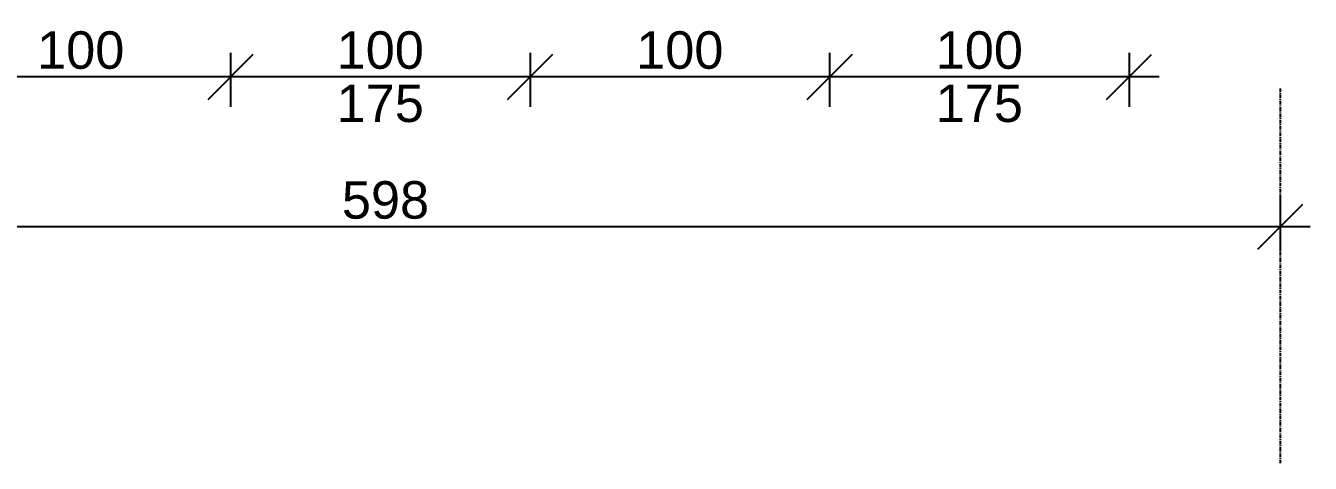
# Model space of a CAD drawing. Extents: x -5566 to 5867, y -120 to 4683.
# Drawn here: x -2408.9 to -1980, y -46.8 to 99.1 of the extents above; entities that cross this region are included whole.
import ezdxf

# ---------------------------------------------------------------- set-up
doc = ezdxf.new("R2010")
doc.units = 0
doc.linetypes.add('GRID_LINE', pattern=[2.1, 1.2, -0.3, 0.3, -0.3])
doc.layers.get('0').update_dxf_attribs({"linetype": 'CONTINUOUS'})
doc.layers.get('DEFPOINTS').update_dxf_attribs({"linetype": 'CONTINUOUS'})
doc.layers.add('A-ANNO-DIMS', color=211, linetype='CONTINUOUS')
doc.layers.add('S-GRID', color=1, linetype='CONTINUOUS')
doc.styles.add('ARIAL', font='arial.ttf', dxfattribs={"height": 12.5})
doc.dimstyles.new('100_200_2_5MM_ARIAL_CM', dxfattribs={"dimscale": 30.48, "dimtxt": 12.753242, "dimasz": 0.492126, "dimexe": 0.328084, "dimexo": 0.0625, "dimgap": 0.082021, "dimtad": 1, "dimdec": 0, "dimzin": 0, "dimtxsty": 'ARIAL', "dimblk1": 'OBLIQUE', "dimblk2": 'OBLIQUE', "dimsah": 1, "dimcen": 0.09, "dimdle": 0.328084, "dimazin": 3, "dimtfac": 1, "dimtdec": 4, "dimtix": 1, "dimtmove": 0, "dimatfit": 3, "dimtvp": 1, "dimtolj": 1, "dimtzin": 0})
doc.dimstyles.new('200_100_2_5MM_ARIAL_CM___O', dxfattribs={"dimscale": 30.48, "dimtxt": 12.753242, "dimasz": 0.492126, "dimexe": 0.328084, "dimexo": 0.0625, "dimgap": 0.082021, "dimtad": 1, "dimdec": 0, "dimzin": 0, "dimtxsty": 'ARIAL', "dimblk1": 'OBLIQUE', "dimblk2": 'OBLIQUE', "dimsah": 1, "dimcen": 0.09, "dimdle": 0.328084, "dimazin": 3, "dimtfac": 1, "dimtdec": 4, "dimtix": 1, "dimtmove": 0, "dimatfit": 3, "dimtvp": 1, "dimtolj": 1, "dimtzin": 0})

# ---------------------------------------------------------------- blocks, each defined once
blk = doc.blocks.new('_OBLIQUE')
at = {"color": 0, "linetype": 'BYBLOCK'}
blk.add_line((-0.5, -0.5), (0.5, 0.5), dxfattribs=at)
blk = doc.blocks.new('DIMBLOCK54-LEVEL__9_00')
at = {"layer": 'A-ANNO-DIMS', "color": 0}
for p, q in [((-2587.5, 23.96), (-2587.5, 42.06)), ((-1990, 23.96), (-1990, 42.06)), ((-1980, 32.06), (-2597.5, 32.06))]:
    blk.add_line(p, q, dxfattribs=at)
at = {"layer": 'DEFPOINTS', "color": 0}
for p in [(-2587.5, 32.06), (-2587.5, 22.06), (-1990, 22.06)]:
    blk.add_point(p, dxfattribs=at)
at = {"layer": 'A-ANNO-DIMS', "color": 0, "xscale": 15, "yscale": 15, "zscale": 15, "rotation": 180}
blk.add_blockref('_OBLIQUE', (-2587.5, 32.06), dxfattribs=at)
at = {"layer": 'A-ANNO-DIMS', "color": 0, "xscale": 15, "yscale": 15, "zscale": 15}
blk.add_blockref('_OBLIQUE', (-1990, 32.06), dxfattribs=at)
at = {"layer": 'A-ANNO-DIMS', "color": 0, "insert": (-2288.75, 40.94), "char_height": 12.5, "width": 34.6103, "attachment_point": 5, "style": 'ARIAL'}
blk.add_mtext('\\A1;598', dxfattribs=at)
blk = doc.blocks.new('DIMBLOCK171-LEVEL__9_00')
at = {"layer": 'A-ANNO-DIMS', "color": 0}
for p, q in [((-2140.5, 90.15), (-2140.5, 72.06)), ((-2040.5, 90.15), (-2040.5, 72.06)), ((-2030.5, 82.06), (-2150.5, 82.06))]:
    blk.add_line(p, q, dxfattribs=at)
at = {"layer": 'DEFPOINTS', "color": 0}
for p in [(-2140.5, 92.06), (-2040.5, 92.06), (-2140.5, 82.06)]:
    blk.add_point(p, dxfattribs=at)
at = {"layer": 'A-ANNO-DIMS', "color": 0, "xscale": 15, "yscale": 15, "zscale": 15, "rotation": 180}
blk.add_blockref('_OBLIQUE', (-2140.5, 82.06), dxfattribs=at)
at = {"layer": 'A-ANNO-DIMS', "color": 0, "xscale": 15, "yscale": 15, "zscale": 15}
blk.add_blockref('_OBLIQUE', (-2040.5, 82.06), dxfattribs=at)
at = {"layer": 'A-ANNO-DIMS', "color": 0, "char_height": 12.5, "width": 34.6103, "attachment_point": 5, "style": 'ARIAL'}
for s, insert in [('\\A1;100', (-2090.5, 90.94)), ('\\A1;175', (-2090.5, 73.18))]:
    blk.add_mtext(s, dxfattribs=dict(at, insert=insert))
blk = doc.blocks.new('DIMBLOCK172-LEVEL__9_00')
at = {"layer": 'A-ANNO-DIMS', "color": 0}
for p, q in [((-2240.5, 90.15), (-2240.5, 72.06)), ((-2140.5, 90.15), (-2140.5, 72.06)), ((-2130.5, 82.06), (-2250.5, 82.06))]:
    blk.add_line(p, q, dxfattribs=at)
at = {"layer": 'DEFPOINTS', "color": 0}
for p in [(-2240.5, 92.06), (-2140.5, 92.06), (-2240.5, 82.06)]:
    blk.add_point(p, dxfattribs=at)
at = {"layer": 'A-ANNO-DIMS', "color": 0, "xscale": 15, "yscale": 15, "zscale": 15, "rotation": 180}
blk.add_blockref('_OBLIQUE', (-2240.5, 82.06), dxfattribs=at)
at = {"layer": 'A-ANNO-DIMS', "color": 0, "xscale": 15, "yscale": 15, "zscale": 15}
blk.add_blockref('_OBLIQUE', (-2140.5, 82.06), dxfattribs=at)
at = {"layer": 'A-ANNO-DIMS', "color": 0, "insert": (-2190.5, 90.94), "char_height": 12.5, "width": 34.6103, "attachment_point": 5, "style": 'ARIAL'}
blk.add_mtext('\\A1;100', dxfattribs=at)
blk = doc.blocks.new('DIMBLOCK173-LEVEL__9_00')
at = {"layer": 'A-ANNO-DIMS', "color": 0}
for p, q in [((-2340.5, 90.15), (-2340.5, 72.06)), ((-2240.5, 90.15), (-2240.5, 72.06)), ((-2230.5, 82.06), (-2350.5, 82.06))]:
    blk.add_line(p, q, dxfattribs=at)
at = {"layer": 'DEFPOINTS', "color": 0}
for p in [(-2340.5, 92.06), (-2240.5, 92.06), (-2340.5, 82.06)]:
    blk.add_point(p, dxfattribs=at)
at = {"layer": 'A-ANNO-DIMS', "color": 0, "xscale": 15, "yscale": 15, "zscale": 15, "rotation": 180}
blk.add_blockref('_OBLIQUE', (-2340.5, 82.06), dxfattribs=at)
at = {"layer": 'A-ANNO-DIMS', "color": 0, "xscale": 15, "yscale": 15, "zscale": 15}
blk.add_blockref('_OBLIQUE', (-2240.5, 82.06), dxfattribs=at)
at = {"layer": 'A-ANNO-DIMS', "color": 0, "char_height": 12.5, "width": 34.6103, "attachment_point": 5, "style": 'ARIAL'}
for s, insert in [('\\A1;100', (-2290.5, 90.94)), ('\\A1;175', (-2290.5, 73.18))]:
    blk.add_mtext(s, dxfattribs=dict(at, insert=insert))
blk = doc.blocks.new('DIMBLOCK174-LEVEL__9_00')
at = {"layer": 'A-ANNO-DIMS', "color": 0}
for p, q in [((-2440.5, 90.15), (-2440.5, 72.06)), ((-2340.5, 90.15), (-2340.5, 72.06)), ((-2330.5, 82.06), (-2450.5, 82.06))]:
    blk.add_line(p, q, dxfattribs=at)
at = {"layer": 'DEFPOINTS', "color": 0}
for p in [(-2440.5, 92.06), (-2340.5, 92.06), (-2440.5, 82.06)]:
    blk.add_point(p, dxfattribs=at)
at = {"layer": 'A-ANNO-DIMS', "color": 0, "xscale": 15, "yscale": 15, "zscale": 15, "rotation": 180}
blk.add_blockref('_OBLIQUE', (-2440.5, 82.06), dxfattribs=at)
at = {"layer": 'A-ANNO-DIMS', "color": 0, "xscale": 15, "yscale": 15, "zscale": 15}
blk.add_blockref('_OBLIQUE', (-2340.5, 82.06), dxfattribs=at)
at = {"layer": 'A-ANNO-DIMS', "color": 0, "insert": (-2390.5, 90.94), "char_height": 12.5, "width": 34.6103, "attachment_point": 5, "style": 'ARIAL'}
blk.add_mtext('\\A1;100', dxfattribs=at)

msp = doc.modelspace()

# ---------------------------------------------------------------- linework, layer by layer
at = {"layer": 'S-GRID', "linetype": 'GRID_LINE'}
msp.add_line((-1990, -46.83), (-1990, 78.17), dxfattribs=at)

# ---------------------------------------------------------------- dimensions: what is measured, and where the dimension line sits
at = {"layer": 'A-ANNO-DIMS'}
for base, p1, p2, dimstyle, override, picture, middle in [((-2440.5, 82.06), (-2340.5, 92.06), (-2440.5, 92.06), '200_100_2_5MM_ARIAL_CM___O', {"dimpost": '<>', "dimfxl": 100}, 'DIMBLOCK174-LEVEL__9_00', (-2390.5, 90.94)), ((-2240.5, 82.06), (-2140.5, 92.06), (-2240.5, 92.06), '200_100_2_5MM_ARIAL_CM___O', {"dimpost": '<>', "dimfxl": 100}, 'DIMBLOCK172-LEVEL__9_00', (-2190.5, 90.94)), ((-2587.5, 32.05886031), (-1990, 22.05886031), (-2587.5, 22.05886031), '100_200_2_5MM_ARIAL_CM', {"dimpost": '<>', "dimfxl": 597.5}, 'DIMBLOCK54-LEVEL__9_00', (-2288.75, 40.94102266))]:
    dim = msp.add_linear_dim(base=base, p1=p1, p2=p2, dimstyle=dimstyle, override=override, dxfattribs=at)
    dim.commit()
    dim.dimension.update_dxf_attribs({"geometry": picture, "text_midpoint": middle})
for base, p1, p2, picture, middle in [((-2340.5, 82.06), (-2240.5, 92.06), (-2340.5, 92.06), 'DIMBLOCK173-LEVEL__9_00', (-2290.5, 82.06)), ((-2140.5, 82.06), (-2040.5, 92.06), (-2140.5, 92.06), 'DIMBLOCK171-LEVEL__9_00', (-2090.5, 82.06))]:
    dim = msp.add_linear_dim(base=base, p1=p1, p2=p2, text='<>\\X175', dimstyle='200_100_2_5MM_ARIAL_CM___O', override={"dimpost": '<>', "dimfxl": 100}, dxfattribs=at)
    dim.commit()
    dim.dimension.update_dxf_attribs({"geometry": picture, "text_midpoint": middle})

doc.saveas('drawing.dxf')
